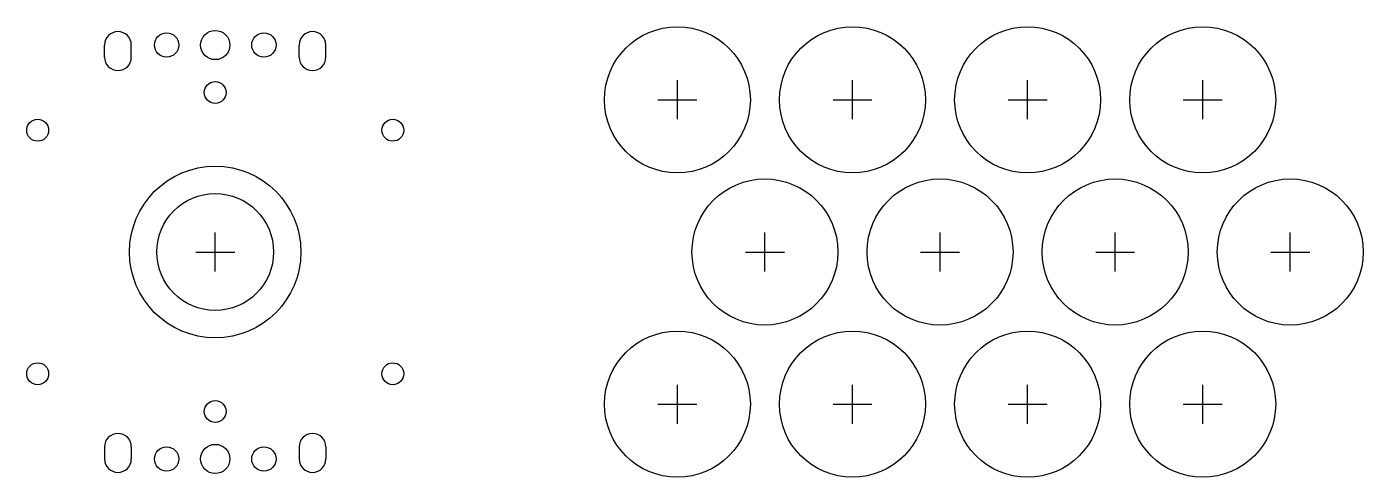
# Model space of a CAD drawing. Header units: millimetres. Extents: x -39 to 236, y -46 to 46.
import ezdxf

# ---------------------------------------------------------------- set-up
doc = ezdxf.new("R2010")
doc.units = ezdxf.units.MM
for name, color, linetype in [('BUTTONS', 1, 'Continuous'), ('GL_PLATE_HOLES', 2, 'Continuous'), ('JOYSTICK_BORE_24', 5, 'Continuous'), ('JOYSTICK_BORE_35.25', 3, 'Continuous'), ('REFERENCE', 8, 'Continuous')]:
    doc.layers.add(name, color=color, linetype=linetype)

msp = doc.modelspace()

# ---------------------------------------------------------------- linework, layer by layer
at = {"layer": 'BUTTONS'}
for centre in [(95, 31.25), (131, 31.25), (167, 31.25), (203, 31.25), (113, 0), (149, 0), (185, 0), (221, 0), (95, -31.25), (131, -31.25), (167, -31.25), (203, -31.25)]:
    msp.add_circle(centre, 15, dxfattribs=at)
at = {"layer": 'GL_PLATE_HOLES'}
for p, q in [((-22.75, 40), (-22.75, 42.5)), ((-17.25, 40), (-17.25, 42.5)), ((17.25, 40), (17.25, 42.5)), ((22.75, 40), (22.75, 42.5)), ((-22.75, -40), (-22.75, -42.5)), ((-17.25, -40), (-17.25, -42.5)), ((17.25, -40), (17.25, -42.5)), ((22.75, -40), (22.75, -42.5))]:
    msp.add_line(p, q, dxfattribs=at)
for centre, radius in [((-10, 42.5), 2.5), ((0, 42.5), 3), ((10, 42.5), 2.5), ((0, 32.75), 2.25), ((-36.5, 25), 2.25), ((36.5, 25), 2.25), ((-36.5, -25), 2.25), ((36.5, -25), 2.25), ((0, -32.75), 2.25), ((-10, -42.5), 2.5), ((0, -42.5), 3), ((10, -42.5), 2.5)]:
    msp.add_circle(centre, radius, dxfattribs=at)
for centre, start, end in [((-20, 42.5), 0, 180), ((20, 42.5), 0, 180), ((-20, 40), 180, 360), ((20, 40), 180, 360), ((-20, -40), 0, 180), ((20, -40), 0, 180), ((-20, -42.5), -180, 0), ((20, -42.5), -180, 0)]:
    msp.add_arc(centre, 2.75, start, end, dxfattribs=at)
at = {"layer": 'JOYSTICK_BORE_24'}
msp.add_circle((0, 0), 12, dxfattribs=at)
at = {"layer": 'JOYSTICK_BORE_35.25'}
msp.add_circle((0, 0), 17.62, dxfattribs=at)
at = {"layer": 'REFERENCE'}
for p, q in [((95, 27.25), (95, 35.25)), ((131, 27.25), (131, 35.25)), ((167, 27.25), (167, 35.25)), ((203, 27.25), (203, 35.25)), ((91, 31.25), (99, 31.25)), ((127, 31.25), (135, 31.25)), ((163, 31.25), (171, 31.25)), ((199, 31.25), (207, 31.25)), ((0, -4), (0, 4)), ((113, -4), (113, 4)), ((149, -4), (149, 4)), ((185, -4), (185, 4)), ((221, -4), (221, 4)), ((-4, 0), (4, 0)), ((109, 0), (117, 0)), ((145, 0), (153, 0)), ((181, 0), (189, 0)), ((217, 0), (225, 0)), ((95, -35.25), (95, -27.25)), ((131, -35.25), (131, -27.25)), ((167, -35.25), (167, -27.25)), ((203, -35.25), (203, -27.25)), ((91, -31.25), (99, -31.25)), ((127, -31.25), (135, -31.25)), ((163, -31.25), (171, -31.25)), ((199, -31.25), (207, -31.25))]:
    msp.add_line(p, q, dxfattribs=at)

doc.saveas('drawing.dxf')
